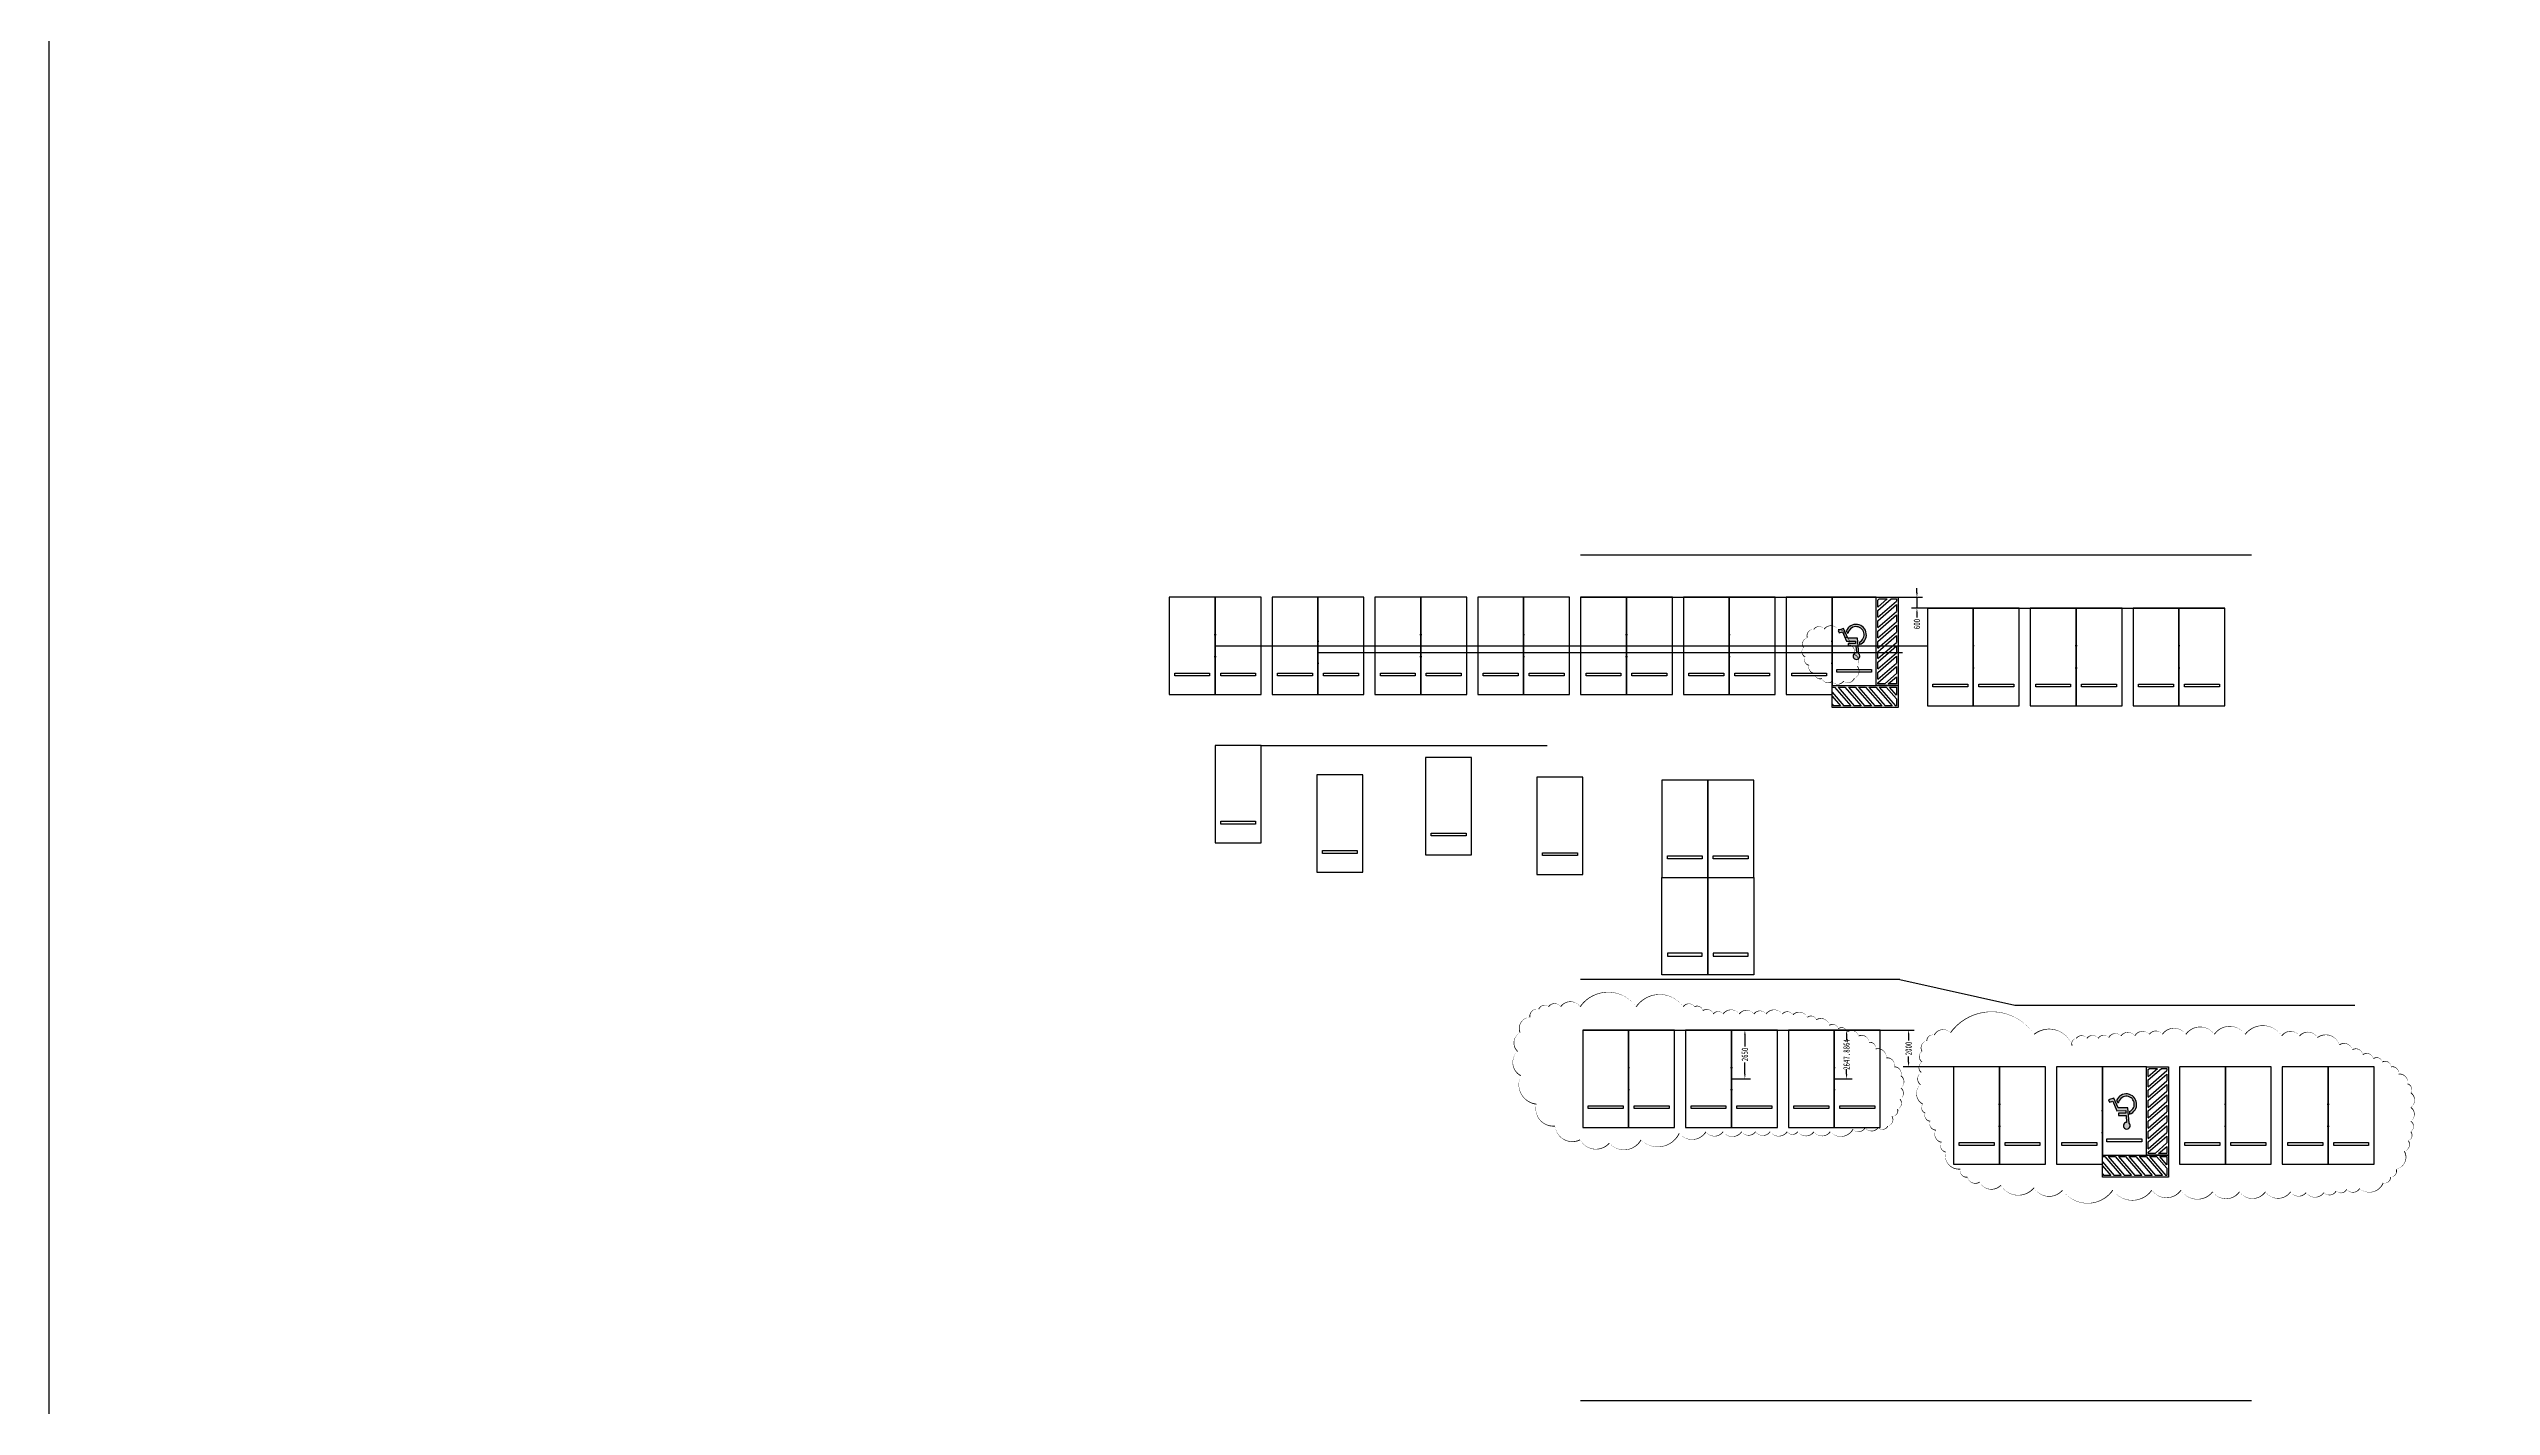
# Model space of a CAD drawing. Header units: millimetres. Extents: x -691095 to 2797013, y -349436 to 2050109.
# Drawn here: x 0 to 133018, y 1064540 to 1138441 of the extents above; entities that cross this region are included whole.
import ezdxf

# ---------------------------------------------------------------- set-up
doc = ezdxf.new("R2010")
doc.units = ezdxf.units.MM
doc.header["$LTSCALE"] = 1000
for name, color, linetype in [('AE-ELEV-4', 251, 'Continuous'), ('AE-EQPM-CARS', 250, 'Continuous'), ('E-LITE-LITE', 3, 'Continuous')]:
    doc.layers.add(name, color=color, linetype=linetype)
for name, color, linetype, plot in [('C-XREF-SLCT', 7, 'Continuous', False), ('E-LANE-CENTER', 6, 'Continuous', False), ('注释', 3, 'Continuous', False)]:
    doc.layers.add(name, color=color, linetype=linetype, plot=plot)
doc.styles.add('Acs', font='Stfangso_1.ttf', dxfattribs={"width": 0.7})
doc.styles.add('TH-STYLE1', font='Stfangso_1.ttf', dxfattribs={"width": 0.65})
doc.dimstyles.new('E-DIMB100', dxfattribs={"dimscale": 100, "dimtxt": 3.5, "dimasz": 2.5, "dimexe": 3, "dimexo": 0, "dimgap": 1.25, "dimtad": 0, "dimdec": 4, "dimdsep": 46, "dimtxsty": 'TH-STYLE1', "dimcen": 1.25, "dimadec": 0, "dimazin": 0, "dimtfac": 1, "dimtdec": 4, "dimtmove": 0, "dimatfit": 3, "dimfxl": 1, "dimtolj": 1, "dimtzin": 0, "dimarcsym": 0})

# ---------------------------------------------------------------- blocks, each defined once
blk = doc.blocks.new('AcsAcadShareArea')
blk.add_lwpolyline([(-0.002982308948412538, -0.001911495820968412), (118899.9970176911, -0.001911495820968412), (118899.9970176911, 84999.99808850419), (-0.002982308948412538, 84999.99808850419)], close=True)
at = {"style": 'Acs', "width": 0.8}
blk.add_attdef('唯一编号', (7537.400782513572, 860.8092080655974), '', height=1000, dxfattribs=at)
blk = doc.blocks.new('car0')
at = {"linetype": 'ByBlock'}
for points, elevation in [([(262323.1304200081, 561110.452830486), (267623.1304200076, 561110.4528304858), (267623.1304200074, 563610.4528304858), (262323.1304200079, 563610.4528304858)], 0.004066882469930258), ([(266598.1304200188, 561410.4528303745), (266448.1304200183, 561410.4528303742), (266448.130420002, 563310.4528303742), (266598.1304200025, 563310.452830374)], 0.004066882469930256)]:
    blk.add_lwpolyline(points, close=True, dxfattribs=dict(at, elevation=elevation))
blk = doc.blocks.new('B3-B1$0$A$C2E4A0B49')
at = {"layer": 'AE-ELEV-4', "ltscale": 0.5}
h = blk.add_hatch(color=256, dxfattribs=at)
edge = h.paths.add_edge_path()
edge.add_line((501119366.4408658, 304287856.8157343), (501118885.0178684, 304287845.6895401))
edge.add_line((501118885.0178684, 304287845.6895401), (501118873.9982492, 304287984.4723058))
edge.add_line((501118873.9982492, 304287984.4723058), (501119271.84911, 304287984.4723058))
edge.add_line((501119271.84911, 304287984.4723058), (501119271.84911, 304288109.531516))
edge.add_line((501119271.84911, 304288109.531516), (501118864.0683069, 304288109.531516))
edge.add_line((501118864.0683069, 304288109.531516), (501118833.8946769, 304288489.5428169))
edge.add_ellipse((501118827.0584331, 304288670.2221206), major_axis=(88.65352452963383, 157.582669145573), ratio=0.9999999994636292, start_angle=211.528248532127, end_angle=526.7567482809014)
edge.add_line((501118704.6625954, 304288537.1394247), (501118771.4000692, 304287696.6374932))
edge.add_line((501118771.4000692, 304287696.6374932), (501119300.1573995, 304287696.6374932))
edge.add_line((501119300.1573995, 304287696.6374932), (501119532.0691646, 304287168.1199806))
edge.add_line((501119532.0691646, 304287168.1199806), (501119819.6392935, 304287265.4786259))
edge.add_line((501119819.6392935, 304287265.4786259), (501119768.6190069, 304287395.2896965))
edge.add_line((501119768.6190069, 304287395.2896965), (501119593.8215221, 304287338.624435))
edge.add_line((501119593.8215221, 304287338.624435), (501119366.4408658, 304287856.8157343))
edge = h.paths.add_edge_path()
edge.add_line((501118669.3889464, 304287901.6037149), (501118669.3889464, 304288036.243369))
edge.add_ellipse((501118854.8876151, 304287501.9206589), major_axis=(-187.4907273427078, 533.6269687585419), ratio=0.9999999998415813, start_angle=-0.2137486829934297, end_angle=229.5899344884044)
edge.add_line((501119382.7457821, 304287298.7550366), (501119291.6455415, 304287443.6213019))
edge.add_ellipse((501118854.8876151, 304287501.9206589), major_axis=(-204.9593202917039, 390.0615058903591), ratio=0.9999999998124227, start_angle=-2.8231599266949274, end_angle=234.67712895061038, ccw=False)
for p, q in [((501118669.3889464, 304287901.6037149), (501118669.3889464, 304288036.243369)), ((501118704.6625954, 304288537.1394247), (501118771.4000692, 304287696.6374932)), ((501118864.0683069, 304288109.531516), (501118833.8946769, 304288489.5428169)), ((501119271.84911, 304288109.531516), (501118864.0683069, 304288109.531516)), ((501118885.0178684, 304287845.6895401), (501118873.9982492, 304287984.4723058)), ((501118873.9982492, 304287984.4723058), (501119271.84911, 304287984.4723058)), ((501119271.84911, 304287984.4723058), (501119271.84911, 304288109.531516)), ((501118771.4000692, 304287696.6374932), (501119300.1573995, 304287696.6374932)), ((501119366.4408658, 304287856.8157343), (501118885.0178684, 304287845.6895401)), ((501119382.7457821, 304287298.7550366), (501119291.6455415, 304287443.6213019)), ((501119300.1573995, 304287696.6374932), (501119532.0691646, 304287168.1199806)), ((501119593.8215221, 304287338.624435), (501119366.4408658, 304287856.8157343)), ((501119532.0691646, 304287168.1199806), (501119819.6392935, 304287265.4786259)), ((501119768.6190069, 304287395.2896965), (501119593.8215221, 304287338.624435)), ((501119819.6392935, 304287265.4786259), (501119768.6190069, 304287395.2896965))]:
    blk.add_line(p, q, dxfattribs=at)
for centre, major_axis, ratio, start_param, end_param in [((501118854.8876151, 304287501.9206589), (-187.4907273427078, 533.6269687585419), 0.9999999998415813, -0.003730618290036958, 4.007100286260739), ((501118827.0584331, 304288670.2221206), (88.65352452963383, 157.582669145573), 0.9999999994636292, 3.691864397862479, 9.193639614600709), ((501118854.8876151, 304287501.9206589), (-204.9593799898826, 390.0614745217155), 0.9999999998124227, -0.04927358907930923, 4.095888426267334)]:
    blk.add_ellipse(centre, major_axis=major_axis, ratio=ratio, start_param=start_param, end_param=end_param, dxfattribs=at)
blk = doc.blocks.new('wzacw')
at = {"layer": 'AE-ELEV-4'}
for p, q in [((593273.928449407, 915272.038230089), (593918.6622185674, 916018.956219268)), ((593273.928449407, 915489.1200119114), (593731.2789215548, 916018.9562192672)), ((593273.928449407, 915923.2835755609), (593356.5123275246, 916018.9562192672)), ((593410.0954792635, 914995.6228859347), (594293.4288125976, 916018.956219268)), ((593597.4787762775, 914995.6228859355), (594480.8121096101, 916018.9562192688)), ((593972.2453703061, 914995.6228859355), (594855.5787036403, 916018.9562192688)), ((594159.6286673213, 914995.6228859338), (595042.9620006545, 916018.9562192688)), ((594534.3952613499, 914995.6228859355), (595417.7285946831, 916018.9562192697)), ((594721.7785583641, 914995.6228859355), (595605.1118916974, 916018.9562192672)), ((595096.5451523925, 914995.6228859338), (595979.878485726, 916018.9562192672)), ((595283.9284494068, 914995.6228859338), (596167.2617827402, 916018.956219268)), ((595658.6950434353, 914995.6228859355), (596542.0283767688, 916018.9562192655)), ((595846.0783404489, 914995.6228859347), (596729.4116737829, 916018.956219268)), ((596873.9284494076, 914907.2895526021), (595673.9284494076, 914907.2895526021)), ((595762.2617827401, 914757.572195874), (596785.5951160743, 913874.2388625415)), ((595762.2617827409, 914570.1888988606), (596785.5951160735, 913686.8555655272)), ((595762.2617827418, 914195.422304832), (596785.5951160751, 913312.0889714978)), ((595762.2617827401, 914008.0390078161), (596785.5951160735, 913124.7056744844)), ((596145.6443533739, 914818.9562192687), (596785.5951160743, 914249.00545657)), ((596333.0276503898, 914818.9562192695), (596785.5951160751, 914436.3887535842)), ((596873.9284494076, 910107.2895526021), (596873.9284494076, 914907.2895526021)), ((595762.2617827418, 913633.2724137892), (596785.5951160743, 912749.939080455)), ((595762.2617827409, 913445.8891167733), (596785.5951160735, 912562.55578344)), ((595762.2617827393, 913071.1225227447), (596785.5951160751, 912187.7891894131)), ((595762.2617827409, 912883.7392257313), (596785.5951160743, 912000.4058923988)), ((595762.2617827409, 912508.9726317028), (596785.5951160743, 911625.6392983686)), ((595762.2617827393, 912321.5893346877), (596785.5951160743, 911438.2560013543)), ((595762.2617827409, 911946.8227406591), (596785.5951160751, 911063.4894073259)), ((595762.2617827409, 911759.4394436448), (596785.5951160727, 910876.1061103116)), ((595762.2617827393, 911384.6728496164), (596785.5951160727, 910501.339516283)), ((595762.2617827393, 911197.2895526021), (596785.5951160735, 910313.9562192687)), ((595673.9284494076, 910107.2895526021), (596873.9284494076, 910107.2895526021)), ((595762.2617827401, 910635.1396615601), (596271.4378209163, 910195.6228859354)), ((595762.2617827401, 910260.3730675307), (595835.0376593408, 910195.6228859354)), ((595835.0376593408, 910195.6228859354), (596271.4378209163, 910195.6228859354))]:
    blk.add_line(p, q, dxfattribs=at)
blk.add_lwpolyline([(596873.9284494068, 916107.2895526021), (593273.928449407, 916107.2895526021), (593273.928449407, 914907.2895526021), (596873.9284494068, 914907.2895526021)], close=True, dxfattribs=at)
for points in [[(593731.2789215548, 916018.9562192672), (593356.5123275246, 916018.9562192672)], [(594293.4288125976, 916018.956219268), (593918.6622185674, 916018.956219268)], [(594855.5787036403, 916018.9562192688), (594480.8121096101, 916018.9562192688)], [(595417.7285946831, 916018.9562192697), (595042.9620006545, 916018.9562192688)], [(595979.878485726, 916018.9562192672), (595605.1118916974, 916018.9562192672)], [(596542.0283767688, 916018.956219268), (596167.2617827402, 916018.956219268)], [(596220.8449344782, 914995.6228859347), (596785.5951160735, 915630.37306753), (596785.5951160735, 916018.9562192672), (596729.4116737822, 916018.9562192672)], [(596408.2282314925, 914995.6228859338), (596785.5951160735, 914995.6228859355), (596785.5951160735, 915442.9897705165), (596408.2282314925, 914995.6228859355)], [(593273.928449407, 914995.6228859347), (593410.0954792635, 914995.6228859347)], [(593597.4787762775, 914995.6228859355), (593972.2453703061, 914995.6228859355)], [(594159.6286673213, 914995.6228859338), (594534.3952613499, 914995.6228859355)], [(594721.7785583641, 914995.6228859355), (595096.5451523925, 914995.6228859338)], [(595283.9284494068, 914995.6228859338), (595658.6950434353, 914995.6228859355)], [(596145.6443533739, 914818.9562192687), (595762.2617827393, 914818.9562192687), (595762.2617827401, 914757.572195874)], [(595762.2617827409, 914570.1888988606), (595762.2617827418, 914195.422304832)], [(595762.2617827401, 914008.0390078161), (595762.2617827418, 913633.2724137892)], [(595846.0783404496, 914995.6228859363), (596220.8449344782, 914995.6228859347)], [(596785.5951160751, 914436.3887535842), (596785.5951160743, 914818.9562192687), (596333.0276503898, 914818.9562192695)], [(596785.5951160743, 913874.2388625415), (596785.5951160743, 914249.00545657)], [(595762.2617827409, 913445.8891167733), (595762.2617827393, 913071.1225227447)], [(595762.2617827409, 912883.7392257313), (595762.2617827409, 912508.9726317028)], [(596785.5951160751, 913312.0889714978), (596785.5951160735, 913686.8555655272)], [(596785.5951160743, 912749.939080455), (596785.5951160735, 913124.7056744844)], [(596785.5951160751, 912187.7891894131), (596785.5951160735, 912562.55578344)], [(595762.2617827393, 912321.5893346877), (595762.2617827409, 911946.8227406591)], [(595762.2617827409, 911759.4394436448), (595762.2617827393, 911384.6728496164)], [(595762.2617827393, 911197.2895526021), (595762.2617827409, 910822.5229585735)], [(596785.5951160743, 911625.6392983686), (596785.5951160743, 912000.4058923988)], [(596785.5951160751, 911063.4894073259), (596785.5951160743, 911438.2560013543)], [(595762.2617827409, 910822.5229585735), (596488.5196027381, 910195.6228859354), (596785.5951160735, 910195.6228859354), (596785.5951160735, 910313.9562192687)], [(595762.2617827418, 910635.1396615593), (595762.2617827401, 910260.3730675307)], [(596785.5951160727, 910501.339516283), (596785.5951160727, 910876.1061103116)]]:
    blk.add_lwpolyline(points, dxfattribs=at)
at = {"layer": 'AE-EQPM-CARS', "linetype": 'ByBlock'}
for points in [[(593273.928449407, 910107.2895526027), (593273.9284494068, 914907.2895526022), (595673.9284494069, 914907.2895526022), (595673.9284494069, 910107.2895526027)], [(593523.9284492955, 914182.2895526134), (593523.9284492953, 914032.2895526129), (595423.9284492952, 914032.2895525969), (595423.928449295, 914182.2895525973)]]:
    blk.add_lwpolyline(points, close=True, dxfattribs=at)
at = {"layer": 'AE-ELEV-4', "extrusion": (2.647602742308784e-23, 1.000000004421456e-16, -1), "zscale": -1, "rotation": 359.9999030966911}
blk.add_blockref('B3-B1$0$A$C2E4A0B49', (-501713945.4839591, -303374509.7812051), dxfattribs=at)
blk = doc.blocks.new('E-BL001-1')
for p, q in [((-6, -0.5), (-6, 0.5)), ((-6, 0), (6, 0)), ((6, -0.5), (6, 0.5))]:
    blk.add_line(p, q)
blk = doc.blocks.new('*D35')
at = {"layer": '注释', "color": 0, "lineweight": -2, "transparency": 16777216}
for p, q in [((100722.1639281361, 1108579.087494225), (102043.7328035533, 1108579.087494225)), ((101743.7328035533, 1108829.087494225), (101743.7328035533, 1109079.087494225)), ((101743.7328035533, 1108579.087494225), (101743.7328035533, 1107979.087494225)), ((102314.5981712788, 1107979.087494225), (101443.7328035533, 1107979.087494225)), ((101743.7328035533, 1107729.087494225), (101743.7328035533, 1107479.087494225))]:
    blk.add_line(p, q, dxfattribs=at)
at = {"layer": '注释', "color": 0, "transparency": 16777216}
for points in [[(101702.0661368867, 1108829.087494225), (101785.39947022, 1108829.087494225), (101743.7328035533, 1108579.087494225)], [(101702.0661368867, 1107729.087494225), (101785.39947022, 1107729.087494225), (101743.7328035533, 1107979.087494225)]]:
    blk.add_solid(points, dxfattribs=at)
at = {"layer": '注释', "color": 0, "transparency": 16777216, "insert": (101743.7328035532, 1107124.864009377), "char_height": 350, "attachment_point": 5, "rotation": 90, "style": 'TH-STYLE1'}
blk.add_mtext('\\A1;600', dxfattribs=at)
blk = doc.blocks.new('*D36')
at = {"layer": '注释', "color": 0, "lineweight": -2, "transparency": 16777216}
for p, q in [((99742.1363132202, 1085013.146979246), (101589.9082488789, 1085013.146979246)), ((101289.9082488789, 1084763.146979246), (101289.9082488789, 1084452.855312579)), ((103742.1363132204, 1083013.146979245), (100989.9082488789, 1083013.146979245)), ((101289.9082488789, 1083263.146979245), (101289.9082488789, 1083573.438645912))]:
    blk.add_line(p, q, dxfattribs=at)
at = {"layer": '注释', "color": 0, "transparency": 16777216}
for points in [[(101248.2415822122, 1084763.146979246), (101331.5749155456, 1084763.146979246), (101289.9082488789, 1085013.146979246)], [(101248.2415822122, 1083263.146979245), (101331.5749155456, 1083263.146979245), (101289.9082488789, 1083013.146979245)]]:
    blk.add_solid(points, dxfattribs=at)
at = {"layer": '注释', "color": 0, "transparency": 16777216, "insert": (101289.9082488787, 1084013.146979245), "char_height": 350, "attachment_point": 5, "rotation": 90, "style": 'TH-STYLE1'}
blk.add_mtext('\\A1;2000', dxfattribs=at)
blk = doc.blocks.new('*D37')
at = {"layer": '注释', "color": 0, "lineweight": -2, "transparency": 16777216}
for p, q in [((91642.13631322054, 1085013.146979246), (92673.17140307277, 1085013.146979246)), ((92373.17140307277, 1084763.146979246), (92373.17140307277, 1084127.855312579)), ((92373.17140307277, 1082613.146979246), (92373.17140307277, 1083248.438645912)), ((91642.13631322043, 1082363.146979246), (92673.17140307277, 1082363.146979246))]:
    blk.add_line(p, q, dxfattribs=at)
at = {"layer": '注释', "color": 0, "transparency": 16777216}
for points in [[(92331.5047364061, 1084763.146979246), (92414.83806973945, 1084763.146979246), (92373.17140307277, 1085013.146979246)], [(92331.5047364061, 1082613.146979246), (92414.83806973945, 1082613.146979246), (92373.17140307277, 1082363.146979246)]]:
    blk.add_solid(points, dxfattribs=at)
at = {"layer": '注释', "color": 0, "transparency": 16777216, "insert": (92373.1714030726, 1083688.146979246), "char_height": 350, "attachment_point": 5, "rotation": 90, "style": 'TH-STYLE1'}
blk.add_mtext('\\A1;2650', dxfattribs=at)
blk = doc.blocks.new('*D38')
at = {"layer": '注释', "color": 0, "lineweight": -2, "transparency": 16777216}
for p, q in [((97157.0795956662, 1085011.03341295), (98212.35962906852, 1085011.03341295)), ((97912.35962906852, 1084761.03341295), (97912.35962906852, 1084490.453832462)), ((97912.35962906852, 1082613.146979246), (97912.35962906852, 1082883.726559735)), ((97242.13631322031, 1082363.146979246), (98212.35962906852, 1082363.146979246))]:
    blk.add_line(p, q, dxfattribs=at)
at = {"layer": '注释', "color": 0, "transparency": 16777216}
for points in [[(97870.69296240185, 1084761.03341295), (97954.0262957352, 1084761.03341295), (97912.35962906852, 1085011.03341295)], [(97870.69296240185, 1082613.146979246), (97954.0262957352, 1082613.146979246), (97912.35962906852, 1082363.146979246)]]:
    blk.add_solid(points, dxfattribs=at)
at = {"layer": '注释', "color": 0, "transparency": 16777216, "insert": (97912.35962906835, 1083687.090196098), "char_height": 350, "attachment_point": 5, "rotation": 90, "style": 'TH-STYLE1'}
blk.add_mtext('\\A1;2647.8864', dxfattribs=at)

msp = doc.modelspace()

# ---------------------------------------------------------------- linework, layer by layer
at = {"layer": 'E-LANE-CENTER'}
for p, q in [((100809.8688460661, 1087763.146979245), (107071.3341335636, 1086378.115494919)), ((107071.3341335636, 1086378.115494919), (125585.148275638, 1086378.115494919))]:
    msp.add_line(p, q, dxfattribs=at)
for points in [[(119959.9285651371, 1110879.087494225), (83422.16392813483, 1110879.087494225)], [(100809.8688460661, 1087763.146979245), (83422.16392813483, 1087763.146979245)], [(119959.9285651371, 1064831.59379484), (83422.16392813483, 1064831.59379484)]]:
    msp.add_lwpolyline(points, dxfattribs=at)
at = {"layer": '注释'}
for p, q in [((83422.16392813477, 1108579.087494225), (100722.1639281361, 1108579.087494225)), ((102314.5981712788, 1107979.087494225), (118514.5981712785, 1107979.087494225)), ((63522.16392813466, 1105929.087494226), (102307.2841796651, 1105929.087494226)), ((69122.1639281346, 1105574.059315279), (100948.6302433088, 1105574.059315279)), ((66022.16392813454, 1100510.684405042), (81596.83932666108, 1100510.684405042)), ((83542.13631322054, 1085013.146979245, 0.00406688246993168), (99742.13631322031, 1085013.146979245, 0.004066882469931524))]:
    msp.add_line(p, q, dxfattribs=at)
for points in [[(97441.6692377869, 1106834.448236405, 0, 50, 0.52056705), (96691.38210922305, 1106844.187306758, 0, 50, 0.52056705), (96691.38210922305, 1106844.187306758, 0, 50, 0.52056705), (96135.9707603287, 1106844.187306758, 0, 50, 0.52056705), (96135.9707603287, 1106844.187306758, 0, 50, 0.52056705), (95775.43519110244, 1106376.754875248, 0, 50, 0.52056705), (95775.43519110244, 1106376.754875248, 0, 50, 0.52056705), (95570.8114287667, 1105841.15372298, 0, 50, 0.52056705), (95570.8114287667, 1105841.15372298, 0, 50, 0.52056705), (95658.50599558279, 1105334.76978177, 0, 50, 0.52056705), (95658.50599558279, 1105334.76978177, 0, 50, 0.52056705), (95872.87774058443, 1104877.071648899, 0, 50, 0.52056705), (95872.87774058455, 1104877.071648899, 0, 50, 0.52056705), (96165.19606973603, 1104448.590727085, 0, 50, 0.52056705), (96165.19606973603, 1104448.590727085, 0, 50, 0.52056705), (96574.4529137034, 1104156.447246783, 0, 50, 0.52056705), (96574.4529137034, 1104156.447246783, 0, 50, 0.52056705), (97120.11627993174, 1104000.636436278, 0, 50, 0.52056705), (97120.11627993174, 1104000.636436278, 0, 50, 0.52056705), (97753.4835322724, 1104020.114576984, 0, 50, 0.52056705), (97753.4835322724, 1104020.114576984, 0, 50, 0.52056705), (98338.12019057584, 1104175.925387488, 0, 50, 0.52056705), (98338.12019057584, 1104175.925387488, 0, 50, 0.52056705), (98494.03199746471, 1104828.381068848, 0, 50, 0.52056705), (98494.03199746471, 1104828.381068848, 0, 50, 0.52056705), (98299.14689850062, 1105480.841521921, 0, 50, 0.52056705), (98299.14689850062, 1105480.841521921, 0, 50, 0.52056705), (98065.28850746155, 1105977.486392777, 0, 50, 0.52056705), (98065.28850746155, 1105977.486392777, 0, 50, 0.52056705), (97802.20480701327, 1106415.706384944, 0, 50, 0.52056705), (97802.20480701327, 1106415.706384944, 0, 50, 0.52056705), (97441.66923778702, 1106834.448236404, 0, 0, 0)], [(89635.88287953287, 1086286.042951547, 0, 50, 0.52056705), (89016.8465398252, 1086286.042951546, 0, 50, 0.52056705), (89016.8465398252, 1086286.042951546, 0, 50, 0.52056705), (86452.31939473003, 1086286.042951546, 0, 50, 0.52056705), (86452.31939473003, 1086286.042951546, 0, 50, 0.52056705), (83401.40438845754, 1086286.042951546, 0, 50, 0.52056705), (83401.40438845754, 1086286.042951546, 0, 50, 0.52056705), (82340.21656018867, 1086286.042951546, 0, 50, 0.52056705), (82340.21656018867, 1086286.042951546, 0, 50, 0.52056705), (81676.97416752204, 1086286.042951546, 0, 50, 0.52056705), (81676.97416752204, 1086286.042951546, 0, 50, 0.52056705), (81146.34993373603, 1086153.479847781, 0, 50, 0.52056705), (81146.34993373603, 1086153.479847781, 0, 50, 0.52056705), (80659.99239221214, 1085711.576961178, 0, 50, 0.52056705), (80659.99239221214, 1085711.576961178, 0, 50, 0.52056705), (80129.39847807957, 1084871.984763277, 0, 50, 0.52056705), (80129.39847807957, 1084871.984763277, 0, 50, 0.52056705), (79996.74999954551, 1083855.615886308, 0, 50, 0.52056705), (79996.74999954551, 1083855.615886308, 0, 50, 0.52056705), (80173.60453103854, 1082529.938275359, 0, 50, 0.52056705), (80173.60453103854, 1082529.938275359, 0, 50, 0.52056705), (81013.70145520197, 1080983.301458895, 0, 50, 0.52056705), (81013.70145520197, 1080983.301458895, 0, 50, 0.52056705), (82030.68323050812, 1079790.171427283, 0, 50, 0.52056705), (82030.68323050812, 1079790.171427283, 0, 50, 0.52056705), (83401.40438845754, 1079038.959806705, 0, 50, 0.52056705), (83401.40438845754, 1079038.959806705, 0, 50, 0.52056705), (84993.18613085894, 1078862.198652064, 0, 50, 0.52056705), (84993.18613085894, 1078862.198652064, 0, 50, 0.52056705), (86717.61635179445, 1079038.959806705, 0, 50, 0.52056705), (86717.61635179445, 1079038.959806705, 0, 50, 0.52056705), (88795.75563571975, 1079392.466591557, 0, 50, 0.52056705), (88795.75563571975, 1079392.466591557, 0, 50, 0.52056705), (90254.91921924056, 1079480.847168877, 0, 50, 0.52056705), (90254.91921924056, 1079480.847168877, 0, 50, 0.52056705), (91183.45856897533, 1079480.847168877, 0, 50, 0.52056705), (91183.45856897533, 1079480.847168877, 0, 50, 0.52056705), (92200.41002463175, 1079480.847168877, 0, 50, 0.52056705), (92200.41002463175, 1079480.847168877, 0, 50, 0.52056705), (92952.09484287351, 1079480.847168877, 0, 50, 0.52056705), (92952.09484287351, 1079480.847168877, 0, 50, 0.52056705), (93747.98571407422, 1079480.847168877, 0, 50, 0.52056705), (93747.98571407422, 1079480.847168877, 0, 50, 0.52056705), (94676.52506380901, 1079480.847168877, 0, 50, 0.52056705), (94676.52506380901, 1079480.847168877, 0, 50, 0.52056705), (95251.32503090055, 1079480.847168877, 0, 50, 0.52056705), (95251.32503090057, 1079480.847168877, 0, 50, 0.52056705), (96135.65832767637, 1079480.847168877, 0, 50, 0.52056705), (96135.65832767637, 1079480.847168877, 0, 50, 0.52056705), (97019.99162445217, 1079480.847168877, 0, 50, 0.52056705), (97019.99162445217, 1079480.847168877, 0, 50, 0.52056705), (98258.03398421407, 1079613.425797073, 0, 50, 0.52056705), (98258.03398421407, 1079613.425797073, 0, 50, 0.52056705), (98921.27637688072, 1079701.790849963, 0, 50, 0.52056705), (98921.27637688072, 1079701.790849963, 0, 50, 0.52056705), (99628.75514215976, 1079701.790849963, 0, 50, 0.52056705), (99628.75514215976, 1079701.790849963, 0, 50, 0.52056705), (100159.349056296, 1079790.171427283, 0, 50, 0.52056705), (100159.349056296, 1079790.171427283, 0, 50, 0.52056705), (100380.409640748, 1080320.454891207, 0, 50, 0.52056705), (100380.409640748, 1080320.454891207, 0, 50, 0.52056705), (100689.9429704286, 1080718.159726934, 0, 50, 0.52056705), (100689.9429704286, 1080718.159726934, 0, 50, 0.52056705), (100822.5914489627, 1081248.427666427, 0, 50, 0.52056705), (100822.5914489627, 1081248.427666427, 0, 50, 0.52056705), (100866.7975019216, 1081867.091707671, 0, 50, 0.52056705), (100866.7975019216, 1081867.091707671, 0, 50, 0.52056705), (100866.7975019216, 1082529.938275359, 0, 50, 0.52056705), (100866.7975019216, 1082529.938275359, 0, 50, 0.52056705), (100513.0581192821, 1083016.023688407, 0, 50, 0.52056705), (100513.0581192821, 1083016.023688407, 0, 50, 0.52056705), (100070.9066307209, 1083502.109101456, 0, 50, 0.52056705), (100070.9066307209, 1083502.109101456, 0, 50, 0.52056705), (99496.1066636294, 1083988.194514504, 0, 50, 0.52056705), (99496.1066636294, 1083988.194514504, 0, 50, 0.52056705), (99142.36728098617, 1084341.701299356, 0, 50, 0.52056705), (99142.36728098617, 1084341.701299356, 0, 50, 0.52056705), (98567.56731389463, 1084695.223608637, 0, 50, 0.52056705), (98567.56731389463, 1084695.223608637, 0, 50, 0.52056705), (97948.53097418696, 1084916.167289724, 0, 50, 0.52056705), (97948.53097418696, 1084916.167289724, 0, 50, 0.52056705), (97462.14311301336, 1085092.928444365, 0, 50, 0.52056705), (97462.14311301336, 1085092.928444365, 0, 50, 0.52056705), (96975.78557148947, 1085269.689599005, 0, 50, 0.52056705), (96975.78557148947, 1085269.689599005, 0, 50, 0.52056705), (96268.30680621043, 1085579.013857413, 0, 50, 0.52056705), (96268.30680621043, 1085579.013857413, 0, 50, 0.52056705), (95781.91894503684, 1085711.576961178, 0, 50, 0.52056705), (95781.91894503684, 1085711.576961178, 0, 50, 0.52056705), (94986.02807383613, 1085844.155589374, 0, 50, 0.52056705), (94986.02807383613, 1085844.155589374, 0, 50, 0.52056705), (94411.22810674086, 1085888.338115819, 0, 50, 0.52056705), (94411.22810674086, 1085888.338115819, 0, 50, 0.52056705), (93526.89480996504, 1085888.338115819, 0, 50, 0.52056705), (93526.89480996504, 1085888.338115819, 0, 50, 0.52056705), (92863.65241729839, 1085888.338115819, 0, 50, 0.52056705), (92863.65241729839, 1085888.338115819, 0, 50, 0.52056705), (92067.76154609768, 1085888.338115819, 0, 50, 0.52056705), (92067.76154609768, 1085888.338115819, 0, 50, 0.52056705), (91183.45856897533, 1085888.338115819, 0, 50, 0.52056705), (91183.45856897533, 1085888.338115819, 0, 50, 0.52056705), (90652.86465484275, 1085888.338115819, 0, 50, 0.52056705), (90652.86465484275, 1085888.338115819, 0, 50, 0.52056705), (90078.03436809404, 1086065.099270461, 0, 50, 0.52056705), (90078.03436809404, 1086065.099270461, 0, 50, 0.52056705), (89635.88287953287, 1086286.042951546, 0, 0, 0)]]:
    msp.add_lwpolyline(points, format="xyseb", dxfattribs=at)
msp.add_lwpolyline([(110202.2487451136, 1084164.940144714, 0, 50, 0.52056705), (108124.0791415386, 1084783.604185957, 0, 50, 0.52056705), (108124.0791415386, 1084783.604185957, 0, 50, 0.52056705), (103569.824818436, 1084871.984763277, 0, 50, 0.52056705), (103569.824818436, 1084871.984763277, 0, 50, 0.52056705), (102685.4915216602, 1084739.406135082, 0, 50, 0.52056705), (102685.4915216602, 1084739.406135082, 0, 50, 0.52056705), (102287.5460860617, 1084430.081876676, 0, 50, 0.52056705), (102287.5460860617, 1084430.081876676, 0, 50, 0.52056705), (102022.2491289936, 1083855.615886308, 0, 50, 0.52056705), (102022.2491289936, 1083855.615886308, 0, 50, 0.52056705), (102022.2491289936, 1083281.14989594, 0, 50, 0.52056705), (102022.2491289936, 1083281.14989594, 0, 50, 0.52056705), (101978.0430760346, 1082706.683905572, 0, 50, 0.52056705), (101978.0430760346, 1082706.683905572, 0, 50, 0.52056705), (101933.8067034222, 1082043.852862311, 0, 50, 0.52056705), (101933.8067034222, 1082043.852862311, 0, 50, 0.52056705), (102066.4551819563, 1080983.301458895, 0, 50, 0.52056705), (102066.4551819563, 1080983.301458895, 0, 50, 0.52056705), (102199.1036604866, 1080497.216045847, 0, 50, 0.52056705), (102199.1036604866, 1080497.216045847, 0, 50, 0.52056705), (102464.4006175548, 1080055.313159246, 0, 50, 0.52056705), (102464.4006175548, 1080055.313159246, 0, 50, 0.52056705), (102773.9339472353, 1079569.227746198, 0, 50, 0.52056705), (102773.9339472353, 1079569.227746198, 0, 50, 0.52056705), (103083.4369572624, 1078906.381178509, 0, 50, 0.52056705), (103083.4369572624, 1078906.381178509, 0, 50, 0.52056705), (103304.5278613679, 1078376.113239016, 0, 50, 0.52056705), (103304.5278613679, 1078376.113239016, 0, 50, 0.52056705), (104100.4187325686, 1077448.124939365, 0, 50, 0.52056705), (104100.4187325686, 1077448.124939365, 0, 50, 0.52056705), (104498.3641681708, 1077006.237577192, 0, 50, 0.52056705), (104498.3641681708, 1077006.237577192, 0, 50, 0.52056705), (105161.6065608375, 1076741.095845232, 0, 50, 0.52056705), (105161.6065608375, 1076741.095845232, 0, 50, 0.52056705), (106311.2368146814, 1076564.334690591, 0, 50, 0.52056705), (106311.2368146814, 1076564.334690591, 0, 50, 0.52056705), (108124.0791415386, 1076431.771586824, 0, 50, 0.52056705), (108124.0791415386, 1076431.771586824, 0, 50, 0.52056705), (109671.6548309773, 1076299.192958628, 0, 50, 0.52056705), (109671.6548309773, 1076299.192958628, 0, 50, 0.52056705), (112413.0668272227, 1076299.192958628, 0, 50, 0.52056705), (112413.0668272227, 1076299.192958628, 0, 50, 0.52056705), (114535.4424837604, 1076299.192958628, 0, 50, 0.52056705), (114535.4424837604, 1076299.192958628, 0, 50, 0.52056705), (116127.2242261618, 1076299.192958628, 0, 50, 0.52056705), (116127.2242261618, 1076299.192958628, 0, 50, 0.52056705), (117851.6544470973, 1076210.827905738, 0, 50, 0.52056705), (117851.6544470973, 1076210.827905738, 0, 50, 0.52056705), (119310.7877109647, 1076210.827905738, 0, 50, 0.52056705), (119310.7877109647, 1076210.827905738, 0, 50, 0.52056705), (120725.7149218731, 1076210.827905738, 0, 50, 0.52056705), (120725.7149218731, 1076210.827905738, 0, 50, 0.52056705), (122096.405760169, 1076210.827905738, 0, 50, 0.52056705), (122096.405760169, 1076210.827905738, 0, 50, 0.52056705), (122936.5330039859, 1076166.629854863, 0, 50, 0.52056705), (122936.5330039859, 1076166.629854863, 0, 50, 0.52056705), (123909.2784066796, 1076166.629854863, 0, 50, 0.52056705), (123909.2784066796, 1076166.629854863, 0, 50, 0.52056705), (124572.5207993463, 1076255.010432183, 0, 50, 0.52056705), (124572.5207993463, 1076255.010432183, 0, 50, 0.52056705), (125147.3207664415, 1076343.391009504, 0, 50, 0.52056705), (125147.3207664415, 1076343.391009504, 0, 50, 0.52056705), (125854.7995317206, 1076387.573535949, 0, 50, 0.52056705), (125854.7995317206, 1076387.573535949, 0, 50, 0.52056705), (127137.0479444452, 1076696.913318787, 0, 50, 0.52056705), (127137.0479444452, 1076696.913318787, 0, 50, 0.52056705), (127534.9933800436, 1077006.237577192, 0, 50, 0.52056705), (127534.9933800436, 1077006.237577192, 0, 50, 0.52056705), (127844.5267097242, 1077448.124939365, 0, 50, 0.52056705), (127844.5267097242, 1077448.124939365, 0, 50, 0.52056705), (128286.6781982854, 1078420.295765461, 0, 50, 0.52056705), (128286.6781982854, 1078420.295765461, 0, 50, 0.52056705), (128507.7691023946, 1078994.761755829, 0, 50, 0.52056705), (128507.7691023946, 1078994.761755829, 0, 50, 0.52056705), (128640.4175809249, 1079480.847168877, 0, 50, 0.52056705), (128640.4175809249, 1079480.847168877, 0, 50, 0.52056705), (128640.4175809249, 1080055.313159246, 0, 50, 0.52056705), (128640.4175809249, 1080055.313159246, 0, 50, 0.52056705), (128640.4175809249, 1080806.540304255, 0, 50, 0.52056705), (128640.4175809249, 1080806.540304255, 0, 50, 0.52056705), (128640.4175809249, 1081601.94997571, 0, 50, 0.52056705), (128640.4175809249, 1081601.94997571, 0, 50, 0.52056705), (128463.5327297784, 1082088.035388758, 0, 50, 0.52056705), (128463.5327297784, 1082088.035388758, 0, 50, 0.52056705), (127977.1751882583, 1082618.303328251, 0, 50, 0.52056705), (127977.1751882583, 1082618.303328251, 0, 50, 0.52056705), (127579.2297526598, 1083016.023688407, 0, 50, 0.52056705), (127579.2297526598, 1083016.023688407, 0, 50, 0.52056705), (127092.8418914862, 1083281.14989594, 0, 50, 0.52056705), (127092.8418914862, 1083281.14989594, 0, 50, 0.52056705), (126606.4540303089, 1083457.91105058, 0, 50, 0.52056705), (126606.4540303089, 1083457.91105058, 0, 50, 0.52056705), (126031.6540632173, 1083678.854731668, 0, 50, 0.52056705), (126031.6540632173, 1083678.854731668, 0, 50, 0.52056705), (125456.8540961221, 1083943.996463628, 0, 50, 0.52056705), (125456.8540961221, 1083943.996463628, 0, 50, 0.52056705), (124749.375330843, 1084209.138195589, 0, 50, 0.52056705), (124749.375330843, 1084209.138195589, 0, 50, 0.52056705), (123555.5390240401, 1084606.843031317, 0, 50, 0.52056705), (123555.5390240401, 1084606.843031317, 0, 50, 0.52056705), (122582.7936213426, 1084695.223608637, 0, 50, 0.52056705), (122582.7936213426, 1084695.223608637, 0, 50, 0.52056705), (121610.0482186489, 1084695.223608637, 0, 50, 0.52056705), (121610.0482186489, 1084695.223608637, 0, 50, 0.52056705), (119620.2907209955, 1084783.604185957, 0, 50, 0.52056705), (119620.2907209955, 1084783.604185957, 0, 50, 0.52056705), (117940.0968726687, 1084783.604185957, 0, 50, 0.52056705), (117940.0968726687, 1084783.604185957, 0, 50, 0.52056705), (116392.52118323, 1084783.604185957, 0, 50, 0.52056705), (116392.52118323, 1084783.604185957, 0, 50, 0.52056705), (115110.2424508519, 1084783.604185957, 0, 50, 0.52056705), (115110.2424508519, 1084783.604185957, 0, 50, 0.52056705), (114402.7940052263, 1084783.604185957, 0, 50, 0.52056705), (114402.7940052263, 1084783.604185957, 0, 50, 0.52056705), (113606.9031340256, 1084695.223608637, 0, 50, 0.52056705), (113606.9031340256, 1084695.223608637, 0, 50, 0.52056705), (112855.2183157839, 1084695.223608637, 0, 50, 0.52056705), (112855.2183157839, 1084695.223608637, 0, 50, 0.52056705), (112191.9759231172, 1084606.843031317, 0, 50, 0.52056705), (112191.9759231172, 1084606.843031317, 0, 50, 0.52056705), (111617.175956022, 1084562.644980441, 0, 50, 0.52056705), (111617.175956022, 1084562.644980441, 0, 50, 0.52056705), (110998.1396163143, 1084562.644980441, 0, 50, 0.52056705), (110998.1396163143, 1084562.644980441, 0, 50, 0.52056705), (110423.339649219, 1084562.644980441, 0, 50, 0.52056705), (110423.339649219, 1084562.644980441, 0, 50, 0.52056705)], format="xyseb", close=True, dxfattribs=at)

# ---------------------------------------------------------------- block references
at = {"layer": 'AE-EQPM-CARS', "linetype": 'ByBlock', "rotation": 270}
for p in [(-500088.2889023512, 1370902.217914234, -0.004066882469926134), (-497588.2889023512, 1370902.217914234, -0.004066882469926151), (-494488.2889023512, 1370902.217914234, -0.004066882469926171), (-491988.2889023512, 1370902.217914234, -0.004066882469926187), (-488888.2889023512, 1370902.217914234, -0.004066882469926386), (-486388.2889023512, 1370902.217914234, -0.004066882469926402), (-483288.2889023512, 1370902.217914234, -0.004066882469926422), (-480788.2889023512, 1370902.217914234, -0.004066882469926439), (-477688.2889023512, 1370902.217914233, -0.004066882469926566), (-475188.2889023512, 1370902.217914233, -0.004066882469926582), (-472088.2889023512, 1370902.217914233, -0.004066882469926602), (-469588.2889023512, 1370902.217914233, -0.004066882469926618), (-466488.2889023512, 1370902.217914233, -0.004066882469926674), (-458795.8546592072, 1370302.217914233, -0.004066882469926602), (-456295.8546592072, 1370302.217914233, -0.004066882469926618), (-453195.8546592072, 1370302.217914233, -0.004066882469926602), (-450695.8546592072, 1370302.217914233, -0.004066882469926618), (-447595.8546592072, 1370302.217914233, -0.004066882469926638), (-445095.8546592072, 1370302.217914233, -0.004066882469926655), (-497588.2889023512, 1362833.81482505, -0.004066882469926151), (-492047.0692596562, 1361233.991313012, -0.004066882469926151), (-486125.3076617434, 1362187.734641253, -0.004066882469926151), (-480060.7708214536, 1361110.929160118, -0.004066882469926151), (-473257.4046954676, 1360946.64964682, -0.004066882469926151), (-470757.4046954676, 1360946.64964682, -0.004066882469922622), (-477568.3165172655, 1347336.277399254), (-475068.3165172655, 1347336.277399254), (-471968.3165172655, 1347336.277399254), (-469468.3165172655, 1347336.277399254), (-466368.3165172655, 1347336.277399254), (-463868.3165172655, 1347336.277399254), (-457368.3165172655, 1345336.277399254), (-454868.3165172655, 1345336.277399254), (-451768.3165172655, 1345336.277399254), (-445068.3165172657, 1345336.277399254), (-442568.3165172657, 1345336.277399254), (-439468.3165172657, 1345336.277399254), (-436968.3165172657, 1345336.277399254)]:
    msp.add_blockref('car0', p, dxfattribs=at)
at = {"layer": 'AE-EQPM-CARS', "xscale": -1, "rotation": 180}
for p in [(-496151.7645212713, 2018686.377046828), (-481431.7921361866, 1993120.436531849, 0.004066882469927913)]:
    msp.add_blockref('wzacw', p, dxfattribs=at)
at = {"layer": 'AE-EQPM-CARS', "linetype": 'ByBlock', "xscale": -1, "rotation": 90}
for p in [(651463.500965504, 1355646.64964682, -0.004066882469922622), (653963.500965504, 1355646.64964682, -0.004066882469926151)]:
    msp.add_blockref('car0', p, dxfattribs=at)
at = {"layer": 'C-XREF-SLCT', "xscale": 20, "yscale": 20, "zscale": 20}
msp.add_blockref('AcsAcadShareArea', (0, 0), dxfattribs=at)
at = {"layer": 'E-LITE-LITE', "xscale": 100, "yscale": 100, "zscale": 100, "rotation": 90}
for p in [(63522.1639281346, 1105929.087494227), (69122.1639281346, 1105574.059315279), (74722.1639281346, 1105929.087494226), (80322.1639281346, 1105929.087494226), (85922.1639281346, 1105929.087494226), (91522.1639281346, 1105929.087494225), (97122.16392813541, 1105579.087494225), (104814.5981712786, 1105329.087494225), (110414.5981712786, 1105329.087494226), (116014.5981712786, 1105329.087494226), (86042.13631322049, 1082363.146979246, 0.004066882469928172), (91642.13631322025, 1082363.146979246, 0.004066882469928151), (97242.13631322049, 1082363.146979246, 0.004066882469928063), (106242.1363132205, 1080363.146979246, 0.004066882469928006), (111842.1363132201, 1080013.146979246, 0.004066882469928429), (118542.1363132203, 1080363.146979246, 0.004066882469927881), (124142.1363132203, 1080363.146979246, 0.004066882469927702)]:
    msp.add_blockref('E-BL001-1', p, dxfattribs=at)

# ---------------------------------------------------------------- dimensions: what is measured, and where the dimension line sits
at = {"layer": '注释'}
for base, p1, p2, picture, middle in [((101743.7328035533, 1107979.087494225), (100722.1639281361, 1108579.087494225), (102314.5981712788, 1107979.087494225), '*D35', (101743.7328035532, 1107124.864009377)), ((92373.17140307277, 1085013.146979246), (91642.13631322043, 1082363.146979246, 0.004066882469931613), (91642.13631322054, 1085013.146979246, 0.004066882469931613), '*D37', (92373.1714030726, 1083688.146979246)), ((97912.35962906852, 1085011.03341295), (97242.13631322031, 1082363.146979246, 0.004066882469931556), (97157.0795956662, 1085011.03341295), '*D38', (97912.35962906835, 1083687.090196098)), ((101289.9082488789, 1083013.146979245), (99742.1363132202, 1085013.146979246, 0.004066882469928553), (103742.1363132204, 1083013.146979245, 0.004066882469928543), '*D36', (101289.9082488787, 1084013.146979245))]:
    dim = msp.add_linear_dim(base=base, p1=p1, p2=p2, angle=90, dimstyle='E-DIMB100', dxfattribs=at)
    dim.commit()
    dim.dimension.update_dxf_attribs({"geometry": picture, "text_midpoint": middle})

doc.saveas('drawing.dxf')
